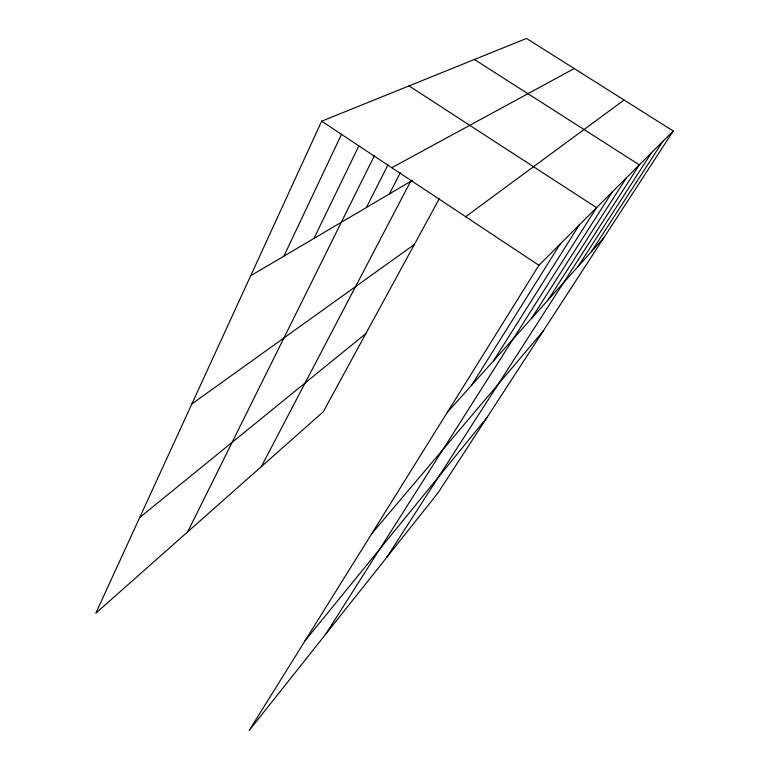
<?xml version="1.0" encoding="UTF-8"?>
<svg xmlns="http://www.w3.org/2000/svg" width="769" height="769" viewBox="0 0 769 769"><rect width="100%" height="100%" fill="white"/><g stroke="black" fill="none" stroke-linecap="round" stroke-linejoin="round"><path stroke-width="1.15" d="M673.221 131.009L538.906 265.295L249.127 730.55L437.994 492.9L673.221 131.009L526.505 38.45L321.644 121.194L95.779 613.239L323.307 411.761L439.253 198.738M283.876 256.173L341.609 134.104M313.944 238.438L358.835 145.947M187.694 531.84L374.378 155.703M366.39 207.505L387.989 164.835M389.383 193.942L400.332 172.698M261.335 466.629L410.579 181.446M471.57 385.288L560.236 243.975M493.467 360.872L579.345 224.865M325.729 634.165L596.561 207.649L409.031 85.897M531.504 318.453L612.162 192.058M548.134 299.91L626.37 177.86M386.797 557.323L639.347 164.883L474.396 59.492M577.942 266.67L651.593 152.637M591.342 251.723L662.849 141.381M305.11 640.673L487.113 417.336M371.754 533.667L543.174 331.093M447.347 412.299L603.761 237.881M139.718 517.518L365.881 333.554M465.63 216.695L624.101 100.028M191.837 403.965L414.366 244.465M250.704 275.735L412.588 180.263M391.786 167.709L574.222 68.556M321.644 121.194L538.906 265.295"/></g></svg>
